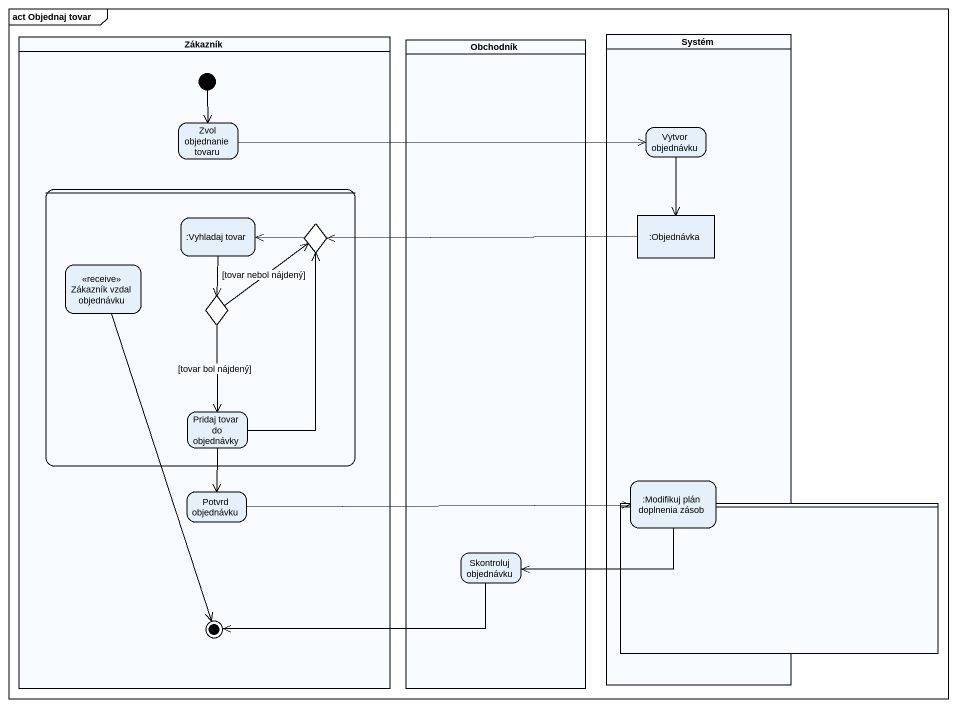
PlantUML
@startuml
mainframe act Objednaj tovar
hide empty description
state Systém <<partition>> {
  state "Vytvor objednávku" as Vytvor_objednávku
  state ":Objednávka" as Objednávka <<object>>
  state ":Modifikuj plán doplnenia zásob" as Modifikuj_plán_doplnenia
}
state Zákazník <<partition>> {
  state "Zvol objednanie tovaru" as Zvol_objednanie_tovaru
  state " " as state1 {
    state ":Vyhladaj tovar" as Vyhladaj_tovar
    state choice1 <<choice>>
    state "Zákazník vzdal objednávku" as Zákazník_vzdal_objednávku <<receive>>
    state choice2 <<choice>>
    state "Pridaj tovar do objednávky" as Pridaj_tovar_do_objednávky
  }
  state "Potvrd objednávku" as Potvrd_objednávku
  state final1 <<end>>
  [*] --> Zvol_objednanie_tovaru
}
state Obchodník <<partition>> {
  state "Skontroluj objednávku" as Skontroluj_objednávku
}
state " " as lane1 <<partition>>
Zvol_objednanie_tovaru -right-> Vytvor_objednávku
Vytvor_objednávku --> Objednávka
Vyhladaj_tovar --> choice2
choice1 -left-> Vyhladaj_tovar
Objednávka -left-> choice1
Zákazník_vzdal_objednávku --> final1
choice2 -up-> choice1 : [tovar nebol nájdený]
choice2 --> Pridaj_tovar_do_objednávky : [tovar bol nájdený]
Pridaj_tovar_do_objednávky -up-> choice1
Pridaj_tovar_do_objednávky --> Potvrd_objednávku
Potvrd_objednávku -right-> Modifikuj_plán_doplnenia
Modifikuj_plán_doplnenia -left-> Skontroluj_objednávku
Skontroluj_objednávku -left-> final1
@enduml
